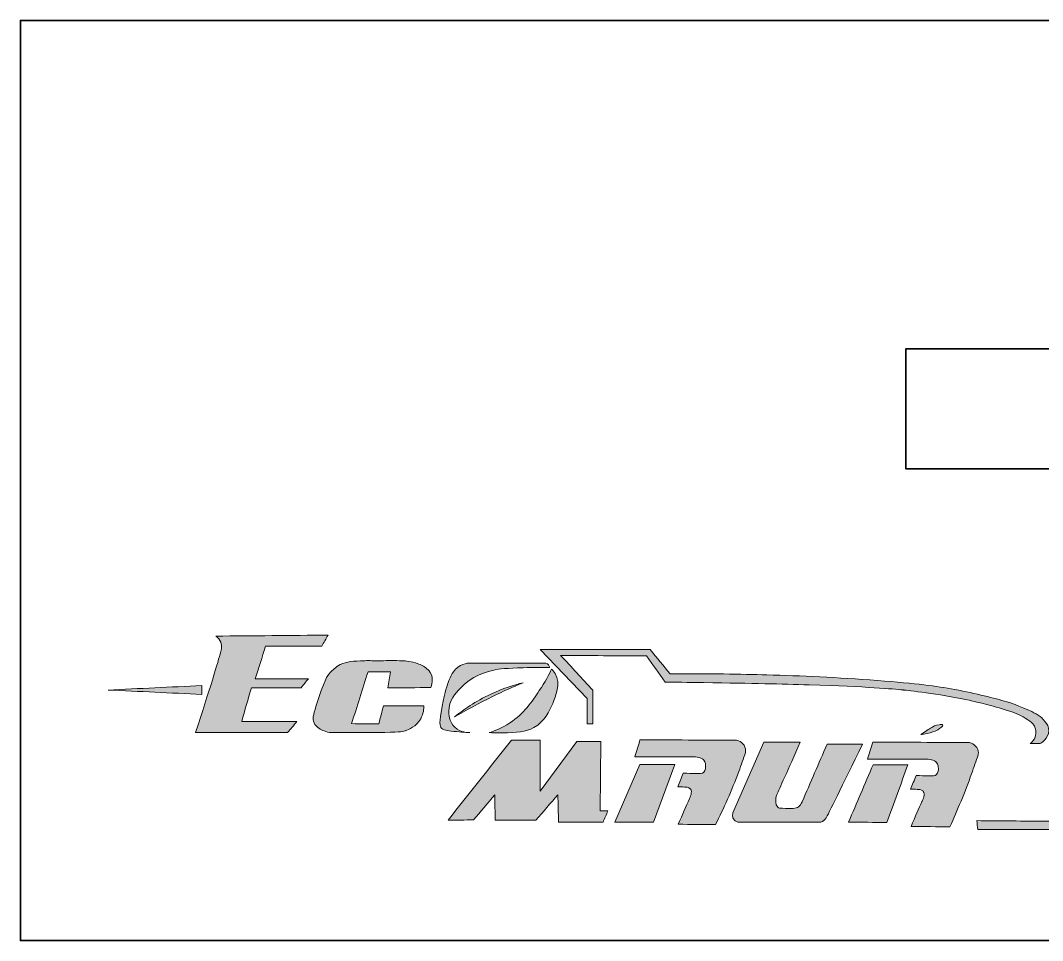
# Model space of a CAD drawing. Header units: centimetres. Extents: x 4.4 to 35.6, y -27.8 to -2.2.
# Drawn here: x 15 to 20.12, y -22.55 to -17.94 of the extents above; entities that cross this region are included whole.
import ezdxf

# ---------------------------------------------------------------- set-up
doc = ezdxf.new("R2010")
doc.units = ezdxf.units.CM
doc.header["$MEASUREMENT"] = 0
doc.layers.add('Camada 1', color=7, linetype='Continuous', lineweight=0)

# ---------------------------------------------------------------- blocks, each defined once
blk = doc.blocks.new('Block_1')
at = {"layer": 'Camada 1', "true_color": 0x1a1413, "transparency": 33554687}
h = blk.add_hatch(color=250, dxfattribs=at)
h.dxf.hatch_style = 2
edge = h.paths.add_edge_path()
edge.add_spline(control_points=[(15.9742, -21.0256), (15.9799, -21.0292), (15.9888, -21.0359), (15.995, -21.0469), (16.0077, -21.069), (16.0017, -21.0945), (15.9983, -21.1074), (15.9877, -21.1482), (15.941, -21.3014), (15.8732, -21.5088), (16.027, -21.5089), (16.1807, -21.509), (16.3344, -21.5091), (16.35, -21.4905), (16.3655, -21.472), (16.381, -21.4535), (16.2888, -21.4534), (16.1965, -21.4533), (16.1042, -21.4532), (16.1203, -21.3968), (16.1365, -21.3403), (16.1527, -21.2839), (16.2357, -21.2841), (16.3187, -21.2843), (16.4018, -21.2846), (16.414, -21.2694), (16.4263, -21.2541), (16.4385, -21.2389), (16.3498, -21.2391), (16.261, -21.2393), (16.1723, -21.2394), (16.1895, -21.1852), (16.2066, -21.1309), (16.2238, -21.0766), (16.3176, -21.0766), (16.4115, -21.0766), (16.5053, -21.0766), (16.5159, -21.0579), (16.5266, -21.0392), (16.5372, -21.0205), (16.3495, -21.0222), (16.1619, -21.0239), (15.9742, -21.0256)], knot_values=[0, 0, 0, 0, 1, 1, 1, 2, 2, 2, 3, 3, 3, 4, 4, 4, 5, 5, 5, 6, 6, 6, 7, 7, 7, 8, 8, 8, 9, 9, 9, 10, 10, 10, 11, 11, 11, 12, 12, 12, 13, 13, 13, 14, 14, 14, 14], degree=3, periodic=0)
h = blk.add_hatch(color=250, dxfattribs=at)
h.dxf.hatch_style = 2
edge = h.paths.add_edge_path()
edge.add_spline(control_points=[(17.8648, -21.2969), (17.8648, -21.353), (17.8648, -21.409), (17.8648, -21.4651), (17.8648, -21.4651), (17.8364, -21.4651), (17.8364, -21.4651), (17.8364, -21.4651), (17.8364, -21.3374), (17.8364, -21.3374), (17.8364, -21.3374), (17.5999, -21.0934), (17.5999, -21.0934), (17.5999, -21.0934), (18.1524, -21.0934), (18.1524, -21.0934), (18.1854, -21.1337), (18.2185, -21.174), (18.2515, -21.2142), (18.445, -21.2133), (18.6097, -21.2163), (18.7366, -21.2198), (18.9079, -21.2246), (19.0888, -21.2327), (19.2903, -21.248), (19.4885, -21.263), (19.5834, -21.2755), (19.6784, -21.2932), (19.7874, -21.3134), (19.8769, -21.3366), (19.9399, -21.3545), (19.9399, -21.3545), (19.9702, -21.3627), (20.0524, -21.3989), (20.0839, -21.4127), (20.1112, -21.4259), (20.132, -21.4546), (20.1401, -21.4656), (20.1505, -21.4803), (20.1502, -21.5001), (20.1497, -21.5382), (20.1101, -21.5617), (20.1059, -21.5641), (20.0894, -21.5641), (20.073, -21.564), (20.0565, -21.564), (20.0619, -21.5603), (20.0709, -21.553), (20.0775, -21.541), (20.0883, -21.5211), (20.0863, -21.4998), (20.082, -21.4864), (20.0782, -21.4747), (20.0696, -21.4593), (20.032, -21.4364), (20.0054, -21.4201), (19.9802, -21.4098), (19.9308, -21.3943), (19.8885, -21.3811), (19.8522, -21.3715), (19.8205, -21.3636), (19.8096, -21.3609), (19.7637, -21.3497), (19.7148, -21.3398), (19.5702, -21.3105), (19.4193, -21.2954), (19.4193, -21.2954), (19.3648, -21.29), (19.2444, -21.279), (18.9494, -21.2697), (18.8041, -21.265), (18.6759, -21.2629), (18.4196, -21.2586), (18.3393, -21.2572), (18.2728, -21.2562), (18.2271, -21.2556), (18.1955, -21.212), (18.164, -21.1685), (18.1324, -21.1249), (17.9892, -21.124), (17.846, -21.1232), (17.7028, -21.1223), (17.7568, -21.1805), (17.8108, -21.2387), (17.8648, -21.2969)], knot_values=[0, 0, 0, 0, 1, 1, 1, 2, 2, 2, 3, 3, 3, 4, 4, 4, 5, 5, 5, 6, 6, 6, 7, 7, 7, 8, 8, 8, 9, 9, 9, 10, 10, 10, 11, 11, 11, 12, 12, 12, 13, 13, 13, 14, 14, 14, 15, 15, 15, 16, 16, 16, 17, 17, 17, 18, 18, 18, 19, 19, 19, 20, 20, 20, 21, 21, 21, 22, 22, 22, 23, 23, 23, 24, 24, 24, 25, 25, 25, 26, 26, 26, 27, 27, 27, 28, 28, 28, 28], degree=3, periodic=0)
h = blk.add_hatch(color=250, dxfattribs=at)
h.dxf.hatch_style = 2
edge = h.paths.add_edge_path()
edge.add_spline(control_points=[(16.8366, -21.2844), (16.9086, -21.2842), (16.9807, -21.2839), (17.0527, -21.2836), (17.0552, -21.2769), (17.0686, -21.2387), (17.0489, -21.2071), (17.0369, -21.1878), (17.0165, -21.1772), (17.0048, -21.1711), (16.998, -21.1676), (16.9893, -21.1638), (16.9749, -21.1596), (16.9447, -21.151), (16.9191, -21.1495), (16.895, -21.1487), (16.8596, -21.1476), (16.8438, -21.1485), (16.7997, -21.1488), (16.7408, -21.1493), (16.7488, -21.1477), (16.7212, -21.1486), (16.6616, -21.1507), (16.6311, -21.152), (16.5984, -21.1686), (16.5735, -21.1812), (16.5582, -21.197), (16.5482, -21.2075), (16.5318, -21.2246), (16.5189, -21.2437), (16.4763, -21.3783), (16.4628, -21.4211), (16.4576, -21.4397), (16.4668, -21.4597), (16.4779, -21.4838), (16.5029, -21.4944), (16.517, -21.5003), (16.5418, -21.5108), (16.558, -21.5094), (16.6293, -21.5088), (16.661, -21.5085), (16.6927, -21.5087), (16.7244, -21.5085), (16.774, -21.5082), (16.7914, -21.5083), (16.8223, -21.5077), (16.9039, -21.5061), (16.9147, -21.5034), (16.9252, -21.4996), (16.9406, -21.494), (16.9789, -21.4793), (17.0013, -21.4395), (17.0158, -21.4136), (17.0173, -21.3883), (17.017, -21.375), (16.9496, -21.375), (16.8821, -21.375), (16.8147, -21.375), (16.807, -21.4049), (16.7992, -21.4349), (16.7915, -21.4648), (16.7461, -21.4646), (16.7006, -21.4644), (16.6551, -21.4642), (16.6825, -21.3778), (16.7099, -21.2914), (16.7373, -21.205), (16.7749, -21.2051), (16.8125, -21.2052), (16.8501, -21.2053), (16.8456, -21.2316), (16.8411, -21.258), (16.8366, -21.2844)], knot_values=[0, 0, 0, 0, 1, 1, 1, 2, 2, 2, 3, 3, 3, 4, 4, 4, 5, 5, 5, 6, 6, 6, 7, 7, 7, 8, 8, 8, 9, 9, 9, 10, 10, 10, 11, 11, 11, 12, 12, 12, 13, 13, 13, 14, 14, 14, 15, 15, 15, 16, 16, 16, 17, 17, 17, 18, 18, 18, 19, 19, 19, 20, 20, 20, 21, 21, 21, 22, 22, 22, 23, 23, 23, 24, 24, 24, 24], degree=3, periodic=0)
h = blk.add_hatch(color=250, dxfattribs=at)
h.dxf.hatch_style = 2
edge = h.paths.add_edge_path()
edge.add_spline(control_points=[(17.2472, -21.5088), (17.2389, -21.5091), (17.202, -21.5097), (17.1728, -21.4824), (17.142, -21.4535), (17.142, -21.4141), (17.142, -21.4017), (17.1423, -21.3483), (17.1772, -21.3109), (17.1992, -21.2874), (17.2577, -21.2248), (17.3297, -21.2053), (17.3613, -21.1972), (17.3963, -21.1882), (17.436, -21.1868), (17.5152, -21.184), (17.5696, -21.1821), (17.6149, -21.1821), (17.6468, -21.1825), (17.6468, -21.1812), (17.6462, -21.1711), (17.6377, -21.1649), (17.632, -21.1608), (17.6259, -21.1608), (17.6239, -21.1609), (17.494, -21.161), (17.3642, -21.1611), (17.2344, -21.1613), (17.2224, -21.1637), (17.2047, -21.169), (17.1875, -21.1818), (17.1721, -21.1932), (17.159, -21.2092), (17.1426, -21.2487), (17.1329, -21.272), (17.1239, -21.2991), (17.1091, -21.379), (17.0942, -21.459), (17.095, -21.4764), (17.1065, -21.4879), (17.1128, -21.4942), (17.1205, -21.4968), (17.1545, -21.5011), (17.1911, -21.5057), (17.2226, -21.5078), (17.2472, -21.5088)], knot_values=[0, 0, 0, 0, 1, 1, 1, 2, 2, 2, 3, 3, 3, 4, 4, 4, 5, 5, 5, 6, 6, 6, 7, 7, 7, 8, 8, 8, 9, 9, 9, 10, 10, 10, 11, 11, 11, 12, 12, 12, 13, 13, 13, 14, 14, 14, 15, 15, 15, 15], degree=3, periodic=0)
h = blk.add_hatch(color=250, dxfattribs=at)
h.dxf.hatch_style = 2
edge = h.paths.add_edge_path()
edge.add_spline(control_points=[(17.6572, -21.1908), (17.645, -21.2167), (17.6251, -21.2552), (17.5958, -21.2988), (17.5589, -21.354), (17.5194, -21.413), (17.4481, -21.4603), (17.4075, -21.4871), (17.3698, -21.5015), (17.345, -21.5093), (17.3603, -21.5102), (17.3826, -21.5111), (17.4094, -21.5103), (17.4849, -21.5081), (17.5275, -21.5069), (17.5686, -21.4841), (17.6239, -21.4534), (17.6468, -21.4001), (17.6629, -21.3625), (17.6775, -21.3285), (17.7052, -21.2639), (17.6757, -21.2134), (17.6695, -21.2028), (17.6623, -21.1954), (17.6572, -21.1908)], knot_values=[0, 0, 0, 0, 1, 1, 1, 2, 2, 2, 3, 3, 3, 4, 4, 4, 5, 5, 5, 6, 6, 6, 7, 7, 7, 8, 8, 8, 8], degree=3, periodic=0)
h = blk.add_hatch(color=250, dxfattribs=at)
h.dxf.hatch_style = 2
edge = h.paths.add_edge_path()
edge.add_spline(control_points=[(17.5151, -21.2591), (17.4658, -21.2796), (17.4145, -21.3026), (17.3617, -21.3284), (17.2928, -21.362), (17.2292, -21.3965), (17.1707, -21.4307), (17.2151, -21.3946), (17.2759, -21.3522), (17.3537, -21.3159), (17.4134, -21.2881), (17.4687, -21.2705), (17.5151, -21.2591)], knot_values=[0, 0, 0, 0, 1, 1, 1, 2, 2, 2, 3, 3, 3, 4, 4, 4, 4], degree=3, periodic=0)
h = blk.add_hatch(color=250, dxfattribs=at)
h.dxf.hatch_style = 2
edge = h.paths.add_edge_path()
edge.add_spline(control_points=[(15.9038, -21.2734), (15.9039, -21.2881), (15.9041, -21.3028), (15.9043, -21.3174), (15.7476, -21.3102), (15.5909, -21.303), (15.4342, -21.2958), (15.5907, -21.2883), (15.7472, -21.2809), (15.9038, -21.2734)], knot_values=[0, 0, 0, 0, 1, 1, 1, 2, 2, 2, 3, 3, 3, 3], degree=3, periodic=0)
h = blk.add_hatch(color=250, dxfattribs=at)
h.dxf.hatch_style = 2
edge = h.paths.add_edge_path()
edge.add_spline(control_points=[(19.5087, -21.5188), (19.5297, -21.5032), (19.5482, -21.4915), (19.5627, -21.483), (19.5682, -21.4797), (19.5819, -21.4719), (19.6008, -21.4695), (19.6065, -21.4688), (19.6174, -21.4674), (19.619, -21.4711), (19.6211, -21.476), (19.6053, -21.4882), (19.593, -21.4953), (19.5767, -21.5047), (19.5616, -21.5082), (19.5394, -21.5131), (19.5266, -21.516), (19.5159, -21.5177), (19.5087, -21.5188)], knot_values=[0, 0, 0, 0, 1, 1, 1, 2, 2, 2, 3, 3, 3, 4, 4, 4, 5, 5, 5, 6, 6, 6, 6], degree=3, periodic=0)
h = blk.add_hatch(color=250, dxfattribs=at)
h.dxf.hatch_style = 2
edge = h.paths.add_edge_path()
edge.add_spline(control_points=[(17.1385, -21.9472), (17.181, -21.9471), (17.2236, -21.9469), (17.2662, -21.9468), (17.3016, -21.9047), (17.337, -21.8627), (17.3723, -21.8206), (17.3733, -21.8631), (17.3743, -21.9055), (17.3753, -21.9479), (17.4431, -21.9479), (17.511, -21.9479), (17.5788, -21.9479), (17.6154, -21.9055), (17.6521, -21.8631), (17.6887, -21.8206), (17.69, -21.8665), (17.6912, -21.9123), (17.6925, -21.9582), (17.7667, -21.9582), (17.841, -21.9582), (17.9153, -21.9582), (17.9235, -21.9389), (17.9317, -21.9195), (17.9399, -21.9002), (17.9399, -21.9002), (17.9005, -21.9002), (17.9005, -21.9002), (17.9005, -21.9002), (17.9035, -21.5531), (17.9035, -21.5531), (17.9035, -21.5531), (17.7838, -21.5531), (17.7838, -21.5531), (17.7838, -21.5531), (17.5999, -21.8032), (17.5999, -21.8032), (17.5999, -21.8032), (17.5999, -21.547), (17.5999, -21.547), (17.5999, -21.547), (17.4564, -21.547), (17.4564, -21.547), (17.3504, -21.6804), (17.2445, -21.8138), (17.1385, -21.9472)], knot_values=[0, 0, 0, 0, 1, 1, 1, 2, 2, 2, 3, 3, 3, 4, 4, 4, 5, 5, 5, 6, 6, 6, 7, 7, 7, 8, 8, 8, 9, 9, 9, 10, 10, 10, 11, 11, 11, 12, 12, 12, 13, 13, 13, 14, 14, 14, 15, 15, 15, 15], degree=3, periodic=0)
h = blk.add_hatch(color=250, dxfattribs=at)
h.dxf.hatch_style = 2
edge = h.paths.add_edge_path()
edge.add_spline(control_points=[(18.3177, -21.7126), (18.3086, -21.7354), (18.2995, -21.7581), (18.2904, -21.7808), (18.2938, -21.7809), (18.3028, -21.7811), (18.3154, -21.7814), (18.3285, -21.7817), (18.3352, -21.7819), (18.3421, -21.7848), (18.3448, -21.7859), (18.3507, -21.7884), (18.3541, -21.7922), (18.3651, -21.8047), (18.3516, -21.834), (18.3473, -21.8434), (18.332, -21.8765), (18.3143, -21.9176), (18.2927, -21.9684), (18.3548, -21.9688), (18.417, -21.9692), (18.4791, -21.9695), (18.5202, -21.8893), (18.5601, -21.8006), (18.5962, -21.7035), (18.6081, -21.6715), (18.6191, -21.6401), (18.6292, -21.6092), (18.6302, -21.6031), (18.631, -21.593), (18.6269, -21.5819), (18.6166, -21.5542), (18.5853, -21.5472), (18.5826, -21.5467), (18.4219, -21.5463), (18.2612, -21.5459), (18.1006, -21.5455), (18.0919, -21.5736), (18.0831, -21.6016), (18.0744, -21.6296), (18.1317, -21.63), (18.1889, -21.6304), (18.2461, -21.6308), (18.2734, -21.6306), (18.3109, -21.6305), (18.3598, -21.6308), (18.3849, -21.631), (18.4085, -21.6314), (18.4207, -21.6474), (18.4289, -21.6582), (18.4295, -21.6729), (18.4296, -21.6763), (18.4297, -21.6822), (18.43, -21.6979), (18.4203, -21.7074), (18.4123, -21.7151), (18.4018, -21.7145), (18.3745, -21.7138), (18.3622, -21.7134), (18.3426, -21.7129), (18.3177, -21.7126)], knot_values=[0, 0, 0, 0, 1, 1, 1, 2, 2, 2, 3, 3, 3, 4, 4, 4, 5, 5, 5, 6, 6, 6, 7, 7, 7, 8, 8, 8, 9, 9, 9, 10, 10, 10, 11, 11, 11, 12, 12, 12, 13, 13, 13, 14, 14, 14, 15, 15, 15, 16, 16, 16, 17, 17, 17, 18, 18, 18, 19, 19, 19, 20, 20, 20, 20], degree=3, periodic=0)
h = blk.add_hatch(color=250, dxfattribs=at)
h.dxf.hatch_style = 2
edge = h.paths.add_edge_path()
edge.add_spline(control_points=[(18.9039, -21.5576), (18.8423, -21.6951), (18.7975, -21.7955), (18.7872, -21.8184), (18.7867, -21.8194), (18.7835, -21.8267), (18.7818, -21.8369), (18.7812, -21.8409), (18.7763, -21.8711), (18.7917, -21.8832), (18.7968, -21.8872), (18.8021, -21.8876), (18.8145, -21.8881), (18.8596, -21.8897), (18.8825, -21.8902), (18.8954, -21.8803), (18.9005, -21.8764), (18.9081, -21.869), (18.9136, -21.8553), (18.9551, -21.7594), (18.9966, -21.6634), (19.0381, -21.5675), (19.0972, -21.5672), (19.1563, -21.567), (19.2154, -21.5667), (19.1156, -21.7732), (19.0415, -21.9238), (19.0335, -21.9366), (19.0275, -21.9462), (19.0191, -21.9517), (19.0191, -21.9517), (19.0133, -21.9556), (19.0077, -21.9573), (19.004, -21.9582), (18.8675, -21.9582), (18.7311, -21.9582), (18.5947, -21.9582), (18.5907, -21.9575), (18.5798, -21.9551), (18.572, -21.9457), (18.562, -21.9335), (18.5612, -21.9147), (18.5705, -21.8987), (18.5705, -21.8987), (18.722, -21.5576), (18.722, -21.5576), (18.722, -21.5576), (18.9039, -21.5576), (18.9039, -21.5576)], knot_values=[0, 0, 0, 0, 1, 1, 1, 2, 2, 2, 3, 3, 3, 4, 4, 4, 5, 5, 5, 6, 6, 6, 7, 7, 7, 8, 8, 8, 9, 9, 9, 10, 10, 10, 11, 11, 11, 12, 12, 12, 13, 13, 13, 14, 14, 14, 15, 15, 15, 16, 16, 16, 16], degree=3, periodic=0)
h = blk.add_hatch(color=250, dxfattribs=at)
h.dxf.hatch_style = 2
edge = h.paths.add_edge_path()
edge.add_spline(control_points=[(19.4843, -21.7243), (19.4752, -21.747), (19.4661, -21.7697), (19.457, -21.7925), (19.4604, -21.7925), (19.4694, -21.7927), (19.482, -21.793), (19.4951, -21.7933), (19.5018, -21.7936), (19.5088, -21.7964), (19.5114, -21.7975), (19.5173, -21.8), (19.5207, -21.8038), (19.5317, -21.8163), (19.5182, -21.8456), (19.5139, -21.855), (19.4986, -21.8881), (19.4809, -21.9292), (19.4593, -21.98), (19.5243, -21.9802), (19.5892, -21.9804), (19.6542, -21.9805), (19.6919, -21.8976), (19.7285, -21.8092), (19.7628, -21.7152), (19.7744, -21.6833), (19.7854, -21.6519), (19.7958, -21.6208), (19.7969, -21.6148), (19.7977, -21.6046), (19.7935, -21.5935), (19.7832, -21.5659), (19.752, -21.5589), (19.7492, -21.5583), (19.5885, -21.5579), (19.4279, -21.5575), (19.2672, -21.5571), (19.2585, -21.5852), (19.2498, -21.6132), (19.241, -21.6413), (19.2983, -21.6416), (19.3555, -21.642), (19.4127, -21.6424), (19.44, -21.6422), (19.4775, -21.6421), (19.5264, -21.6424), (19.5515, -21.6426), (19.5751, -21.6431), (19.5873, -21.6591), (19.5955, -21.6699), (19.5961, -21.6845), (19.5962, -21.688), (19.5963, -21.6939), (19.5966, -21.7095), (19.5869, -21.719), (19.5789, -21.7268), (19.5685, -21.7262), (19.5412, -21.7254), (19.5288, -21.725), (19.5092, -21.7246), (19.4843, -21.7243)], knot_values=[0, 0, 0, 0, 1, 1, 1, 2, 2, 2, 3, 3, 3, 4, 4, 4, 5, 5, 5, 6, 6, 6, 7, 7, 7, 8, 8, 8, 9, 9, 9, 10, 10, 10, 11, 11, 11, 12, 12, 12, 13, 13, 13, 14, 14, 14, 15, 15, 15, 16, 16, 16, 17, 17, 17, 18, 18, 18, 19, 19, 19, 20, 20, 20, 20], degree=3, periodic=0)
h = blk.add_hatch(color=250, dxfattribs=at)
h.dxf.hatch_style = 2
h.paths.add_polyline_path([(18.2745, -21.6683), (18.1676, -21.9582), (17.9744, -21.9582), (18.0994, -21.6683)])
h = blk.add_hatch(color=250, dxfattribs=at)
h.dxf.hatch_style = 2
edge = h.paths.add_edge_path()
edge.add_spline(control_points=[(19.4435, -21.6698), (19.4084, -21.7663), (19.3732, -21.8629), (19.3381, -21.9594), (19.2741, -21.9588), (19.2102, -21.9583), (19.1462, -21.9577), (19.1872, -21.8617), (19.2282, -21.7658), (19.2692, -21.6698), (19.3273, -21.6698), (19.3854, -21.6698), (19.4435, -21.6698)], knot_values=[0, 0, 0, 0, 1, 1, 1, 2, 2, 2, 3, 3, 3, 4, 4, 4, 4], degree=3, periodic=0)
h = blk.add_hatch(color=250, dxfattribs=at)
h.dxf.hatch_style = 2
edge = h.paths.add_edge_path()
edge.add_spline(control_points=[(19.7891, -21.9502), (19.7906, -21.9649), (19.7921, -21.9795), (19.7936, -21.9942), (19.9553, -21.9947), (20.117, -21.9952), (20.2787, -21.9957), (20.2584, -21.9824), (20.2272, -21.9657), (20.1862, -21.9578), (20.1689, -21.9545), (20.153, -21.9533), (20.1392, -21.9533), (20.0225, -21.9522), (19.9058, -21.9512), (19.7891, -21.9502)], knot_values=[0, 0, 0, 0, 1, 1, 1, 2, 2, 2, 3, 3, 3, 4, 4, 4, 5, 5, 5, 5], degree=3, periodic=0)
at = {"layer": 'Camada 1', "color": 250, "lineweight": 35, "true_color": 0x1d1d1b}
for points in [[(25.0695, -22.5509), (14.9951, -22.5509), (14.9951, -17.9408), (25.0695, -17.9408)], [(23.6004, -20.1866), (19.4324, -20.1866), (19.4324, -19.5866), (23.6004, -19.5866)]]:
    blk.add_lwpolyline(points, close=True, dxfattribs=at)
at = {"layer": 'Camada 1'}
blk.add_lwpolyline([(18.2745, -21.6683), (18.1676, -21.9582), (17.9744, -21.9582), (18.0994, -21.6683)], close=True, dxfattribs=at)
for points, knots in [([(15.9742, -21.0256), (15.9799, -21.0292), (15.9888, -21.0359), (15.995, -21.0469), (16.0077, -21.069), (16.0017, -21.0945), (15.9983, -21.1074), (15.9877, -21.1482), (15.941, -21.3014), (15.8732, -21.5088), (16.027, -21.5089), (16.1807, -21.509), (16.3344, -21.5091), (16.35, -21.4905), (16.3655, -21.472), (16.381, -21.4535), (16.2888, -21.4534), (16.1965, -21.4533), (16.1042, -21.4532), (16.1203, -21.3968), (16.1365, -21.3403), (16.1527, -21.2839), (16.2357, -21.2841), (16.3187, -21.2843), (16.4018, -21.2846), (16.414, -21.2694), (16.4263, -21.2541), (16.4385, -21.2389), (16.3498, -21.2391), (16.261, -21.2393), (16.1723, -21.2394), (16.1895, -21.1852), (16.2066, -21.1309), (16.2238, -21.0766), (16.3176, -21.0766), (16.4115, -21.0766), (16.5053, -21.0766), (16.5159, -21.0579), (16.5266, -21.0392), (16.5372, -21.0205), (16.3495, -21.0222), (16.1619, -21.0239), (15.9742, -21.0256)], [0, 0, 0, 0, 1, 1, 1, 2, 2, 2, 3, 3, 3, 4, 4, 4, 5, 5, 5, 6, 6, 6, 7, 7, 7, 8, 8, 8, 9, 9, 9, 10, 10, 10, 11, 11, 11, 12, 12, 12, 13, 13, 13, 14, 14, 14, 14]), ([(17.8648, -21.2969), (17.8648, -21.353), (17.8648, -21.409), (17.8648, -21.4651), (17.8648, -21.4651), (17.8364, -21.4651), (17.8364, -21.4651), (17.8364, -21.4651), (17.8364, -21.3374), (17.8364, -21.3374), (17.8364, -21.3374), (17.5999, -21.0934), (17.5999, -21.0934), (17.5999, -21.0934), (18.1524, -21.0934), (18.1524, -21.0934), (18.1854, -21.1337), (18.2185, -21.174), (18.2515, -21.2142), (18.445, -21.2133), (18.6097, -21.2163), (18.7366, -21.2198), (18.9079, -21.2246), (19.0888, -21.2327), (19.2903, -21.248), (19.4885, -21.263), (19.5834, -21.2755), (19.6784, -21.2932), (19.7874, -21.3134), (19.8769, -21.3366), (19.9399, -21.3545), (19.9399, -21.3545), (19.9702, -21.3627), (20.0524, -21.3989), (20.0839, -21.4127), (20.1112, -21.4259), (20.132, -21.4546), (20.1401, -21.4656), (20.1505, -21.4803), (20.1502, -21.5001), (20.1497, -21.5382), (20.1101, -21.5617), (20.1059, -21.5641), (20.0894, -21.5641), (20.073, -21.564), (20.0565, -21.564), (20.0619, -21.5603), (20.0709, -21.553), (20.0775, -21.541), (20.0883, -21.5211), (20.0863, -21.4998), (20.082, -21.4864), (20.0782, -21.4747), (20.0696, -21.4593), (20.032, -21.4364), (20.0054, -21.4201), (19.9802, -21.4098), (19.9308, -21.3943), (19.8885, -21.3811), (19.8522, -21.3715), (19.8205, -21.3636), (19.8096, -21.3609), (19.7637, -21.3497), (19.7148, -21.3398), (19.5702, -21.3105), (19.4193, -21.2954), (19.4193, -21.2954), (19.3648, -21.29), (19.2444, -21.279), (18.9494, -21.2697), (18.8041, -21.265), (18.6759, -21.2629), (18.4196, -21.2586), (18.3393, -21.2572), (18.2728, -21.2562), (18.2271, -21.2556), (18.1955, -21.212), (18.164, -21.1685), (18.1324, -21.1249), (17.9892, -21.124), (17.846, -21.1232), (17.7028, -21.1223), (17.7568, -21.1805), (17.8108, -21.2387), (17.8648, -21.2969)], [0, 0, 0, 0, 1, 1, 1, 2, 2, 2, 3, 3, 3, 4, 4, 4, 5, 5, 5, 6, 6, 6, 7, 7, 7, 8, 8, 8, 9, 9, 9, 10, 10, 10, 11, 11, 11, 12, 12, 12, 13, 13, 13, 14, 14, 14, 15, 15, 15, 16, 16, 16, 17, 17, 17, 18, 18, 18, 19, 19, 19, 20, 20, 20, 21, 21, 21, 22, 22, 22, 23, 23, 23, 24, 24, 24, 25, 25, 25, 26, 26, 26, 27, 27, 27, 28, 28, 28, 28]), ([(16.8366, -21.2844), (16.9086, -21.2842), (16.9807, -21.2839), (17.0527, -21.2836), (17.0552, -21.2769), (17.0686, -21.2387), (17.0489, -21.2071), (17.0369, -21.1878), (17.0165, -21.1772), (17.0048, -21.1711), (16.998, -21.1676), (16.9893, -21.1638), (16.9749, -21.1596), (16.9447, -21.151), (16.9191, -21.1495), (16.895, -21.1487), (16.8596, -21.1476), (16.8438, -21.1485), (16.7997, -21.1488), (16.7408, -21.1493), (16.7488, -21.1477), (16.7212, -21.1486), (16.6616, -21.1507), (16.6311, -21.152), (16.5984, -21.1686), (16.5735, -21.1812), (16.5582, -21.197), (16.5482, -21.2075), (16.5318, -21.2246), (16.5189, -21.2437), (16.4763, -21.3783), (16.4628, -21.4211), (16.4576, -21.4397), (16.4668, -21.4597), (16.4779, -21.4838), (16.5029, -21.4944), (16.517, -21.5003), (16.5418, -21.5108), (16.558, -21.5094), (16.6293, -21.5088), (16.661, -21.5085), (16.6927, -21.5087), (16.7244, -21.5085), (16.774, -21.5082), (16.7914, -21.5083), (16.8223, -21.5077), (16.9039, -21.5061), (16.9147, -21.5034), (16.9252, -21.4996), (16.9406, -21.494), (16.9789, -21.4793), (17.0013, -21.4395), (17.0158, -21.4136), (17.0173, -21.3883), (17.017, -21.375), (16.9496, -21.375), (16.8821, -21.375), (16.8147, -21.375), (16.807, -21.4049), (16.7992, -21.4349), (16.7915, -21.4648), (16.7461, -21.4646), (16.7006, -21.4644), (16.6551, -21.4642), (16.6825, -21.3778), (16.7099, -21.2914), (16.7373, -21.205), (16.7749, -21.2051), (16.8125, -21.2052), (16.8501, -21.2053), (16.8456, -21.2316), (16.8411, -21.258), (16.8366, -21.2844)], [0, 0, 0, 0, 1, 1, 1, 2, 2, 2, 3, 3, 3, 4, 4, 4, 5, 5, 5, 6, 6, 6, 7, 7, 7, 8, 8, 8, 9, 9, 9, 10, 10, 10, 11, 11, 11, 12, 12, 12, 13, 13, 13, 14, 14, 14, 15, 15, 15, 16, 16, 16, 17, 17, 17, 18, 18, 18, 19, 19, 19, 20, 20, 20, 21, 21, 21, 22, 22, 22, 23, 23, 23, 24, 24, 24, 24]), ([(17.2472, -21.5088), (17.2389, -21.5091), (17.202, -21.5097), (17.1728, -21.4824), (17.142, -21.4535), (17.142, -21.4141), (17.142, -21.4017), (17.1423, -21.3483), (17.1772, -21.3109), (17.1992, -21.2874), (17.2577, -21.2248), (17.3297, -21.2053), (17.3613, -21.1972), (17.3963, -21.1882), (17.436, -21.1868), (17.5152, -21.184), (17.5696, -21.1821), (17.6149, -21.1821), (17.6468, -21.1825), (17.6468, -21.1812), (17.6462, -21.1711), (17.6377, -21.1649), (17.632, -21.1608), (17.6259, -21.1608), (17.6239, -21.1609), (17.494, -21.161), (17.3642, -21.1611), (17.2344, -21.1613), (17.2224, -21.1637), (17.2047, -21.169), (17.1875, -21.1818), (17.1721, -21.1932), (17.159, -21.2092), (17.1426, -21.2487), (17.1329, -21.272), (17.1239, -21.2991), (17.1091, -21.379), (17.0942, -21.459), (17.095, -21.4764), (17.1065, -21.4879), (17.1128, -21.4942), (17.1205, -21.4968), (17.1545, -21.5011), (17.1911, -21.5057), (17.2226, -21.5078), (17.2472, -21.5088)], [0, 0, 0, 0, 1, 1, 1, 2, 2, 2, 3, 3, 3, 4, 4, 4, 5, 5, 5, 6, 6, 6, 7, 7, 7, 8, 8, 8, 9, 9, 9, 10, 10, 10, 11, 11, 11, 12, 12, 12, 13, 13, 13, 14, 14, 14, 15, 15, 15, 15]), ([(17.6572, -21.1908), (17.645, -21.2167), (17.6251, -21.2552), (17.5958, -21.2988), (17.5589, -21.354), (17.5194, -21.413), (17.4481, -21.4603), (17.4075, -21.4871), (17.3698, -21.5015), (17.345, -21.5093), (17.3603, -21.5102), (17.3826, -21.5111), (17.4094, -21.5103), (17.4849, -21.5081), (17.5275, -21.5069), (17.5686, -21.4841), (17.6239, -21.4534), (17.6468, -21.4001), (17.6629, -21.3625), (17.6775, -21.3285), (17.7052, -21.2639), (17.6757, -21.2134), (17.6695, -21.2028), (17.6623, -21.1954), (17.6572, -21.1908)], [0, 0, 0, 0, 1, 1, 1, 2, 2, 2, 3, 3, 3, 4, 4, 4, 5, 5, 5, 6, 6, 6, 7, 7, 7, 8, 8, 8, 8]), ([(17.5151, -21.2591), (17.4658, -21.2796), (17.4145, -21.3026), (17.3617, -21.3284), (17.2928, -21.362), (17.2292, -21.3965), (17.1707, -21.4307), (17.2151, -21.3946), (17.2759, -21.3522), (17.3537, -21.3159), (17.4134, -21.2881), (17.4687, -21.2705), (17.5151, -21.2591)], [0, 0, 0, 0, 1, 1, 1, 2, 2, 2, 3, 3, 3, 4, 4, 4, 4]), ([(15.9038, -21.2734), (15.9039, -21.2881), (15.9041, -21.3028), (15.9043, -21.3174), (15.7476, -21.3102), (15.5909, -21.303), (15.4342, -21.2958), (15.5907, -21.2883), (15.7472, -21.2809), (15.9038, -21.2734)], [0, 0, 0, 0, 1, 1, 1, 2, 2, 2, 3, 3, 3, 3]), ([(19.5087, -21.5188), (19.5297, -21.5032), (19.5482, -21.4915), (19.5627, -21.483), (19.5682, -21.4797), (19.5819, -21.4719), (19.6008, -21.4695), (19.6065, -21.4688), (19.6174, -21.4674), (19.619, -21.4711), (19.6211, -21.476), (19.6053, -21.4882), (19.593, -21.4953), (19.5767, -21.5047), (19.5616, -21.5082), (19.5394, -21.5131), (19.5266, -21.516), (19.5159, -21.5177), (19.5087, -21.5188)], [0, 0, 0, 0, 1, 1, 1, 2, 2, 2, 3, 3, 3, 4, 4, 4, 5, 5, 5, 6, 6, 6, 6]), ([(17.1385, -21.9472), (17.181, -21.9471), (17.2236, -21.9469), (17.2662, -21.9468), (17.3016, -21.9047), (17.337, -21.8627), (17.3723, -21.8206), (17.3733, -21.8631), (17.3743, -21.9055), (17.3753, -21.9479), (17.4431, -21.9479), (17.511, -21.9479), (17.5788, -21.9479), (17.6154, -21.9055), (17.6521, -21.8631), (17.6887, -21.8206), (17.69, -21.8665), (17.6912, -21.9123), (17.6925, -21.9582), (17.7667, -21.9582), (17.841, -21.9582), (17.9153, -21.9582), (17.9235, -21.9389), (17.9317, -21.9195), (17.9399, -21.9002), (17.9399, -21.9002), (17.9005, -21.9002), (17.9005, -21.9002), (17.9005, -21.9002), (17.9035, -21.5531), (17.9035, -21.5531), (17.9035, -21.5531), (17.7838, -21.5531), (17.7838, -21.5531), (17.7838, -21.5531), (17.5999, -21.8032), (17.5999, -21.8032), (17.5999, -21.8032), (17.5999, -21.547), (17.5999, -21.547), (17.5999, -21.547), (17.4564, -21.547), (17.4564, -21.547), (17.3504, -21.6804), (17.2445, -21.8138), (17.1385, -21.9472)], [0, 0, 0, 0, 1, 1, 1, 2, 2, 2, 3, 3, 3, 4, 4, 4, 5, 5, 5, 6, 6, 6, 7, 7, 7, 8, 8, 8, 9, 9, 9, 10, 10, 10, 11, 11, 11, 12, 12, 12, 13, 13, 13, 14, 14, 14, 15, 15, 15, 15]), ([(18.3177, -21.7126), (18.3086, -21.7354), (18.2995, -21.7581), (18.2904, -21.7808), (18.2938, -21.7809), (18.3028, -21.7811), (18.3154, -21.7814), (18.3285, -21.7817), (18.3352, -21.7819), (18.3421, -21.7848), (18.3448, -21.7859), (18.3507, -21.7884), (18.3541, -21.7922), (18.3651, -21.8047), (18.3516, -21.834), (18.3473, -21.8434), (18.332, -21.8765), (18.3143, -21.9176), (18.2927, -21.9684), (18.3548, -21.9688), (18.417, -21.9692), (18.4791, -21.9695), (18.5202, -21.8893), (18.5601, -21.8006), (18.5962, -21.7035), (18.6081, -21.6715), (18.6191, -21.6401), (18.6292, -21.6092), (18.6302, -21.6031), (18.631, -21.593), (18.6269, -21.5819), (18.6166, -21.5542), (18.5853, -21.5472), (18.5826, -21.5467), (18.4219, -21.5463), (18.2612, -21.5459), (18.1006, -21.5455), (18.0919, -21.5736), (18.0831, -21.6016), (18.0744, -21.6296), (18.1317, -21.63), (18.1889, -21.6304), (18.2461, -21.6308), (18.2734, -21.6306), (18.3109, -21.6305), (18.3598, -21.6308), (18.3849, -21.631), (18.4085, -21.6314), (18.4207, -21.6474), (18.4289, -21.6582), (18.4295, -21.6729), (18.4296, -21.6763), (18.4297, -21.6822), (18.43, -21.6979), (18.4203, -21.7074), (18.4123, -21.7151), (18.4018, -21.7145), (18.3745, -21.7138), (18.3622, -21.7134), (18.3426, -21.7129), (18.3177, -21.7126)], [0, 0, 0, 0, 1, 1, 1, 2, 2, 2, 3, 3, 3, 4, 4, 4, 5, 5, 5, 6, 6, 6, 7, 7, 7, 8, 8, 8, 9, 9, 9, 10, 10, 10, 11, 11, 11, 12, 12, 12, 13, 13, 13, 14, 14, 14, 15, 15, 15, 16, 16, 16, 17, 17, 17, 18, 18, 18, 19, 19, 19, 20, 20, 20, 20]), ([(18.9039, -21.5576), (18.8423, -21.6951), (18.7975, -21.7955), (18.7872, -21.8184), (18.7867, -21.8194), (18.7835, -21.8267), (18.7818, -21.8369), (18.7812, -21.8409), (18.7763, -21.8711), (18.7917, -21.8832), (18.7968, -21.8872), (18.8021, -21.8876), (18.8145, -21.8881), (18.8596, -21.8897), (18.8825, -21.8902), (18.8954, -21.8803), (18.9005, -21.8764), (18.9081, -21.869), (18.9136, -21.8553), (18.9551, -21.7594), (18.9966, -21.6634), (19.0381, -21.5675), (19.0972, -21.5672), (19.1563, -21.567), (19.2154, -21.5667), (19.1156, -21.7732), (19.0415, -21.9238), (19.0335, -21.9366), (19.0275, -21.9462), (19.0191, -21.9517), (19.0191, -21.9517), (19.0133, -21.9556), (19.0077, -21.9573), (19.004, -21.9582), (18.8675, -21.9582), (18.7311, -21.9582), (18.5947, -21.9582), (18.5907, -21.9575), (18.5798, -21.9551), (18.572, -21.9457), (18.562, -21.9335), (18.5612, -21.9147), (18.5705, -21.8987), (18.5705, -21.8987), (18.722, -21.5576), (18.722, -21.5576), (18.722, -21.5576), (18.9039, -21.5576), (18.9039, -21.5576)], [0, 0, 0, 0, 1, 1, 1, 2, 2, 2, 3, 3, 3, 4, 4, 4, 5, 5, 5, 6, 6, 6, 7, 7, 7, 8, 8, 8, 9, 9, 9, 10, 10, 10, 11, 11, 11, 12, 12, 12, 13, 13, 13, 14, 14, 14, 15, 15, 15, 16, 16, 16, 16]), ([(19.4843, -21.7243), (19.4752, -21.747), (19.4661, -21.7697), (19.457, -21.7925), (19.4604, -21.7925), (19.4694, -21.7927), (19.482, -21.793), (19.4951, -21.7933), (19.5018, -21.7936), (19.5088, -21.7964), (19.5114, -21.7975), (19.5173, -21.8), (19.5207, -21.8038), (19.5317, -21.8163), (19.5182, -21.8456), (19.5139, -21.855), (19.4986, -21.8881), (19.4809, -21.9292), (19.4593, -21.98), (19.5243, -21.9802), (19.5892, -21.9804), (19.6542, -21.9805), (19.6919, -21.8976), (19.7285, -21.8092), (19.7628, -21.7152), (19.7744, -21.6833), (19.7854, -21.6519), (19.7958, -21.6208), (19.7969, -21.6148), (19.7977, -21.6046), (19.7935, -21.5935), (19.7832, -21.5659), (19.752, -21.5589), (19.7492, -21.5583), (19.5885, -21.5579), (19.4279, -21.5575), (19.2672, -21.5571), (19.2585, -21.5852), (19.2498, -21.6132), (19.241, -21.6413), (19.2983, -21.6416), (19.3555, -21.642), (19.4127, -21.6424), (19.44, -21.6422), (19.4775, -21.6421), (19.5264, -21.6424), (19.5515, -21.6426), (19.5751, -21.6431), (19.5873, -21.6591), (19.5955, -21.6699), (19.5961, -21.6845), (19.5962, -21.688), (19.5963, -21.6939), (19.5966, -21.7095), (19.5869, -21.719), (19.5789, -21.7268), (19.5685, -21.7262), (19.5412, -21.7254), (19.5288, -21.725), (19.5092, -21.7246), (19.4843, -21.7243)], [0, 0, 0, 0, 1, 1, 1, 2, 2, 2, 3, 3, 3, 4, 4, 4, 5, 5, 5, 6, 6, 6, 7, 7, 7, 8, 8, 8, 9, 9, 9, 10, 10, 10, 11, 11, 11, 12, 12, 12, 13, 13, 13, 14, 14, 14, 15, 15, 15, 16, 16, 16, 17, 17, 17, 18, 18, 18, 19, 19, 19, 20, 20, 20, 20]), ([(19.4435, -21.6698), (19.4084, -21.7663), (19.3732, -21.8629), (19.3381, -21.9594), (19.2741, -21.9588), (19.2102, -21.9583), (19.1462, -21.9577), (19.1872, -21.8617), (19.2282, -21.7658), (19.2692, -21.6698), (19.3273, -21.6698), (19.3854, -21.6698), (19.4435, -21.6698)], [0, 0, 0, 0, 1, 1, 1, 2, 2, 2, 3, 3, 3, 4, 4, 4, 4]), ([(19.7891, -21.9502), (19.7906, -21.9649), (19.7921, -21.9795), (19.7936, -21.9942), (19.9553, -21.9947), (20.117, -21.9952), (20.2787, -21.9957), (20.2584, -21.9824), (20.2272, -21.9657), (20.1862, -21.9578), (20.1689, -21.9545), (20.153, -21.9533), (20.1392, -21.9533), (20.0225, -21.9522), (19.9058, -21.9512), (19.7891, -21.9502)], [0, 0, 0, 0, 1, 1, 1, 2, 2, 2, 3, 3, 3, 4, 4, 4, 5, 5, 5, 5])]:
    blk.add_open_spline(points, degree=3, knots=knots, dxfattribs=at)

msp = doc.modelspace()

# ---------------------------------------------------------------- block references
at = {"layer": 'Camada 1'}
msp.add_blockref('Block_1', (0, 0), dxfattribs=at)

doc.saveas('drawing.dxf')
